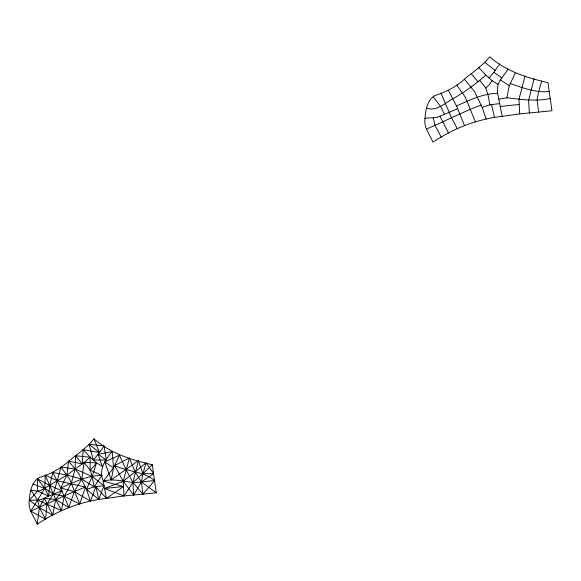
<?xml version="1.0" encoding="UTF-8"?>
<svg xmlns="http://www.w3.org/2000/svg" width="581" height="581" viewBox="0 0 581 581"><rect width="100%" height="100%" fill="white"/><g stroke="black" fill="none" stroke-linecap="round" stroke-linejoin="round"><path stroke-width="0.87" d="M104.101 445.888L98.109 454.364L102.321 466.434L96.519 462.81L90.12 457.225L84.085 462.403L81.819 479.013L74.332 491.606L68.783 507.518L60.729 488.004L66.917 475.069L68.609 461.147L78.9 473.762L86.467 489.369L94.158 486.9L92.19 476.493L90.106 470.102L90.12 457.225L83.177 449.643L82.233 463.863L66.917 475.069L41.273 490.146L37.583 491.098L30.938 490.211L37.576 500.11L39.399 507.649L45.659 519.363L46.923 503.887L53.387 494.09L60.998 467.109L75.138 469.049L92.19 476.493L103.97 485.636L106.483 498.404L123.477 496L156.238 492.782L152.302 464.749C131.27 459.789 110.477 453.427 93.984 438.822C87.382 447.217 78.493 453.318 70.199 459.876C61.303 468.279 50.852 474.016 39.225 477.567C30.517 482.76 29.813 494.032 29.05 503.117C29.086 511.077 34.432 517.177 37.228 524.215C57.94 510.292 81.616 501.12 106.483 498.404L123.484 486.508L123.266 481.293L129.338 458.046L114.588 465.584L123.266 481.293L133.659 495.07L141.386 481.969L142.933 473.711L146.027 462.919L153.689 473.609L141.386 481.969C128.568 484.205 115.982 477.321 103.302 481.162C98.298 470.036 105.139 459.658 112.227 451.517L98.109 454.364L93.316 460.021L89.038 444.334L104.101 445.888L106.272 460.021L93.316 460.021M90.12 457.225L75.552 455.729L75.138 469.049L71.223 483.508L64.121 496.174L61.477 510.503L37.576 500.11L29.246 500.248L37.583 491.098L37.569 478.904L49.705 485.469L61.942 490.8L55.674 499.457L52.762 515.071L39.399 507.649L29.246 500.248M33.139 484.082L44.766 488.33L53.387 494.09L64.121 496.174L79.706 504.025L85.509 487.067L57.279 480.741L45.282 475.127L44.766 488.33L48.651 496.109L61.942 490.8M45.659 519.363L30.8 511.091L37.576 500.11L41.019 499.573L48.651 496.109L49.705 485.469L52.777 472.506L66.917 475.069L81.819 479.013L94.158 486.9L103.97 485.636L103.302 481.162L113.535 467.807L119.512 455.184L126.041 469.622L132.896 482.397L142.948 494.22L154.677 480.523C143.086 471.169 127.704 471.641 114.588 465.584M37.228 524.215L39.399 507.649L44.301 498.345L55.674 499.457L68.783 507.518M507.939 69.48L499.66 80.926L498.033 84.39L497.467 88.573L497.612 93.323L502.195 116.367L519.189 113.963L551.95 110.739L548.014 82.713C526.982 77.752 506.182 71.39 489.696 56.785C483.094 65.174 474.205 71.274 465.911 77.839C457.015 86.242 446.564 91.98 434.937 95.531C426.229 100.724 425.524 111.995 424.762 121.08C424.798 129.04 430.143 135.141 432.939 142.178C453.652 128.256 477.328 119.083 502.195 116.367M146.027 462.919L123.266 481.293L104.529 488.505L124.014 495.949L132.896 482.397L142.933 473.711L138.409 460.697L111.211 479.848L113.535 467.807L112.227 451.517M499.014 99.126L506.922 97.811L509.247 85.77L515.224 73.148M138.409 460.697L132.896 482.397L133.659 495.07M525.05 76.009L518.978 99.257L519.726 113.912M534.121 78.653L528.608 100.36L529.364 113.034M541.739 80.882L538.645 91.675L537.098 99.932L538.66 112.184M68.609 461.147L82.233 463.863L84.085 462.403L96.519 462.81L92.19 476.493L86.467 489.369L90.491 501.127L74.332 491.606L60.729 488.004L52.777 472.506M90.491 501.127L95.858 486.682L106.483 498.404M86.467 489.369L98.821 499.493L103.97 485.636M37.576 500.11L44.766 488.33L37.569 478.904M94.158 486.9L101.9 475.367L90.106 470.102L84.085 462.403M489.028 77.977L493.814 72.327L499.813 63.852M96.519 462.81L93.243 467.102L90.106 470.102M498.033 84.39L492.23 80.774L488.955 85.066L485.818 88.065L487.902 94.456L489.87 104.863L482.179 107.332L474.612 91.725L464.321 79.11M152.302 464.749L142.933 473.711L153.689 473.609M426.65 108.175C436.752 111.668 444.828 103.004 452.991 98.705C464.727 92.081 475.672 84.042 485.832 75.189L492.23 80.774M424.951 118.212L436.73 117.536L457.654 108.756L464.495 125.481M111.211 479.848L104.769 461.924L119.512 455.184M448.488 90.469L456.441 105.967C469.644 100.208 482.847 93.497 497.612 93.323M60.729 488.004C73.94 482.245 87.135 475.541 101.9 475.367M481.213 105.03C462.527 112.06 444.828 121.233 426.505 129.047M85.509 487.067C66.815 494.097 49.116 503.277 30.8 511.091M489.87 104.863L499.675 103.6M550.389 98.487C535.856 101.74 521.382 99.358 506.922 97.811M154.677 480.523L141.386 481.969L135.199 471.939L129.338 458.046M500.241 106.468L519.196 104.471M104.529 488.505L123.484 486.508L124.014 495.949M549.401 91.573C535.871 92.858 522.856 87.927 510.3 83.548M83.177 449.643L99.445 452.548L93.984 438.822M103.302 481.162L123.484 486.508M37.583 491.098L48.651 496.109M500.481 79.887L509.247 85.77M104.769 461.924L113.535 467.807M493.814 72.327L501.984 77.985M98.109 454.364L106.272 460.021M156.238 492.782L141.386 481.969L142.948 494.22M484.75 62.298L495.157 70.504M89.038 444.334L99.445 452.548M478.889 67.607L485.832 75.189M433.273 96.867L440.478 106.294L444.356 114.072M471.264 73.693L477.945 81.827M75.552 455.729L82.233 463.863M479.79 80.367L485.818 88.065M456.71 85.073L465.294 97.092L475.418 121.988M60.998 467.109L69.582 479.129L79.706 504.025M441.371 137.327L435.111 125.612L433.288 118.066M457.189 128.466L451.379 117.42L440.994 93.091M61.477 510.503L55.674 499.457L45.282 475.127M448.467 133.034L440.013 116.309M52.762 515.071L44.301 498.345M456.441 105.967L457.654 108.756M482.179 107.332L486.195 119.083M491.57 104.645L494.533 117.449M95.858 486.682L98.821 499.493"/></g></svg>
